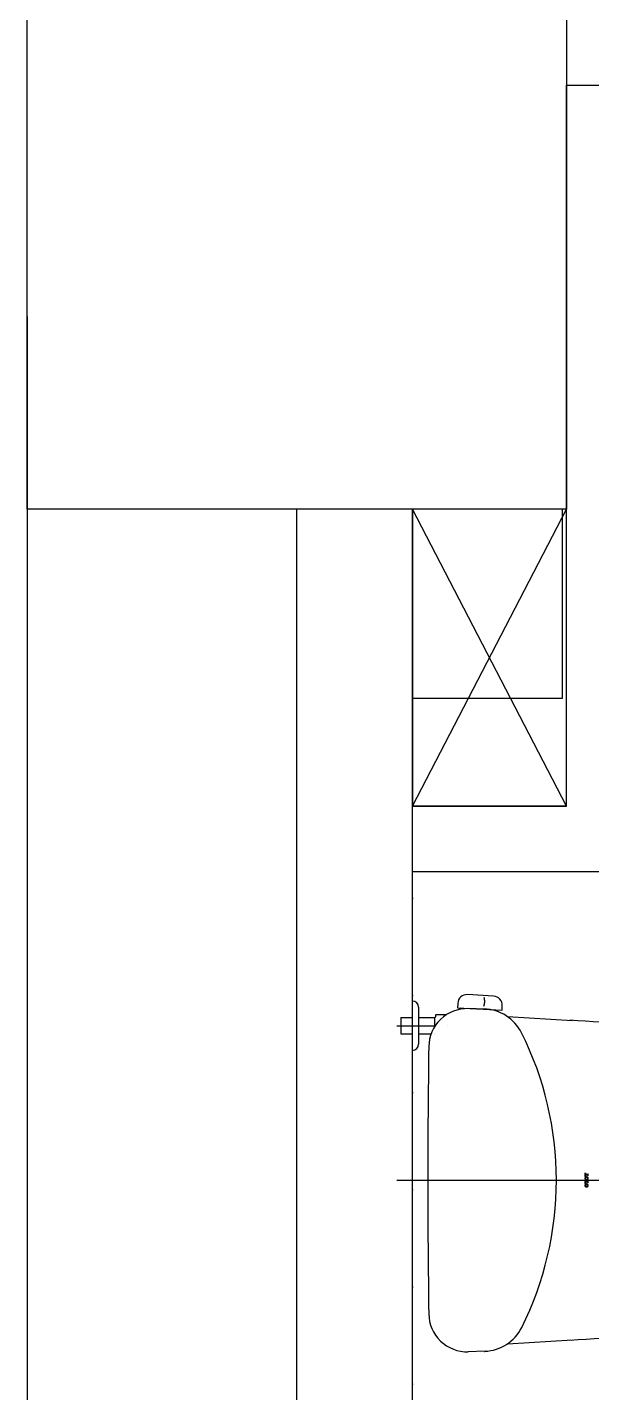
# Model space of a CAD drawing. Header units: millimetres. Extents: x 98197 to 106565, y 53890 to 60222.
# Drawn here: x 102757.9 to 102831.1, y 55486 to 55663.1 of the extents above; entities that cross this region are included whole.
import ezdxf

# ---------------------------------------------------------------- set-up
doc = ezdxf.new("R2010")
doc.units = ezdxf.units.MM
doc.header["$LTSCALE"] = 50
doc.header["$MEASUREMENT"] = 0
doc.linetypes.add('DOT', pattern=[0.25, 0, -0.25])
doc.layers.get('0').update_dxf_attribs({"color": 8, "linetype": 'CONTINUOUS'})
doc.layers.add('00', color=7, linetype='DOT')

msp = doc.modelspace()

# ---------------------------------------------------------------- linework, layer by layer
for p, q in [((102827.857, 55655.566), (102845.857, 55655.566)), ((102757.857, 55625.566), (102757.857, 55405.566)), ((102792.857, 55405.566), (102792.857, 55600.566)), ((102807.857, 55390.566), (102807.857, 55600.566)), ((102827.857, 55600.566), (102807.857, 55600.566)), ((102807.857, 55562.066), (102827.857, 55600.566)), ((102827.857, 55562.066), (102807.857, 55600.566)), ((102807.857, 55489.299), (102807.857, 55540.279)), ((102808.657, 55536.002), (102808.657, 55531.202)), ((102810.957, 55535.052), (102812.324, 55535.052)), ((102817.174, 55535.76), (102815.112, 55535.814)), ((102817.174, 55535.76), (102815.112, 55535.814)), ((102817.174, 55535.76), (102815.112, 55535.814)), ((102805.857, 55533.602), (102810.829, 55533.602)), ((102806.357, 55534.652), (102806.357, 55532.552)), ((102806.357, 55534.652), (102807.857, 55534.652)), ((102808.657, 55534.652), (102810.757, 55534.652)), ((102810.757, 55533.492), (102810.757, 55534.535)), ((102810.857, 55534.952), (102810.857, 55534.752)), ((102812.357, 55533.602), (102812.357, 55533.602)), ((102812.357, 55533.602), (102812.357, 55533.602)), ((102812.357, 55533.602), (102812.357, 55533.602)), ((102812.357, 55533.602), (102812.357, 55533.602)), ((102812.357, 55533.602), (102812.357, 55533.602)), ((102812.357, 55533.602), (102812.357, 55533.602)), ((102820.198, 55534.778), (102828.629, 55534.281)), ((102806.357, 55532.552), (102807.857, 55532.552)), ((102808.657, 55532.552), (102810.292, 55532.552)), ((102805.837, 55513.566), (102884.057, 55513.566)), ((102820.198, 55492.355), (102828.629, 55492.852)), ((102817.293, 55491.377), (102815.112, 55491.318))]:
    msp.add_line(p, q)
at = {"extrusion": (0, 0, -1)}
for p, q in [((102827.857, 55562.066), (102827.857, 55655.566)), ((102827.857, 55562.066), (102807.857, 55562.066)), ((102837.857, 55553.566), (102807.857, 55553.566))]:
    msp.add_line(p, q, dxfattribs=at)
at = {"linetype": 'ByBlock', "lineweight": 0}
for p, q in [((102830.257, 55514.466), (102830.257, 55514.064)), ((102830.257, 55514.466), (102830.403, 55514.466)), ((102830.337, 55514.466), (102830.257, 55514.387)), ((102830.264, 55514.466), (102830.257, 55514.46)), ((102830.306, 55514.362), (102830.257, 55514.313)), ((102830.329, 55514.311), (102830.257, 55514.239)), ((102830.304, 55514.212), (102830.257, 55514.166)), ((102830.314, 55514.149), (102830.257, 55514.092)), ((102830.403, 55514.064), (102830.257, 55514.064)), ((102830.321, 55513.862), (102830.258, 55513.798)), ((102830.308, 55513.774), (102830.268, 55513.734)), ((102830.395, 55514.009), (102830.272, 55513.886)), ((102830.336, 55513.729), (102830.291, 55513.683)), ((102830.354, 55514.115), (102830.303, 55514.064)), ((102830.304, 55514.345), (102830.304, 55514.311)), ((102830.304, 55514.311), (102830.593, 55514.311)), ((102830.304, 55514.22), (102830.304, 55514.186)), ((102830.304, 55514.22), (102830.593, 55514.22)), ((102830.402, 55514.311), (102830.311, 55514.22)), ((102830.479, 55514.02), (102830.348, 55513.888)), ((102830.403, 55514.459), (102830.363, 55514.419)), ((102830.403, 55514.091), (102830.377, 55514.064)), ((102830.382, 55514.421), (102830.403, 55514.421)), ((102830.403, 55514.11), (102830.382, 55514.11)), ((102830.476, 55514.311), (102830.385, 55514.22)), ((102830.403, 55514.466), (102830.403, 55514.421)), ((102830.403, 55514.11), (102830.403, 55514.064)), ((102830.538, 55514.006), (102830.448, 55513.916)), ((102830.549, 55514.311), (102830.458, 55514.22)), ((102830.665, 55513.765), (102830.49, 55513.588)), ((102830.585, 55513.979), (102830.517, 55513.911)), ((102830.668, 55514.357), (102830.531, 55514.22)), ((102830.622, 55513.943), (102830.572, 55513.892)), ((102830.604, 55514.313), (102830.593, 55514.311)), ((102830.593, 55514.22), (102830.604, 55514.218)), ((102830.668, 55514.283), (102830.603, 55514.218)), ((102830.613, 55514.319), (102830.604, 55514.313)), ((102830.604, 55514.218), (102830.613, 55514.211)), ((102830.649, 55513.896), (102830.608, 55513.855)), ((102830.619, 55514.329), (102830.613, 55514.319)), ((102830.613, 55514.211), (102830.619, 55514.202)), ((102830.622, 55514.339), (102830.619, 55514.329)), ((102830.619, 55514.202), (102830.622, 55514.191)), ((102830.665, 55513.839), (102830.621, 55513.794)), ((102830.622, 55514.388), (102830.668, 55514.388)), ((102830.622, 55514.388), (102830.622, 55514.339)), ((102830.625, 55514.388), (102830.622, 55514.384)), ((102830.668, 55514.21), (102830.622, 55514.163)), ((102830.622, 55514.191), (102830.622, 55514.143)), ((102830.668, 55514.143), (102830.622, 55514.143)), ((102830.668, 55514.388), (102830.668, 55514.143)), ((102830.257, 55513.543), (102830.257, 55513.141)), ((102830.257, 55513.543), (102830.403, 55513.543)), ((102830.297, 55513.543), (102830.257, 55513.503)), ((102830.371, 55513.543), (102830.257, 55513.429)), ((102830.304, 55513.402), (102830.257, 55513.355)), ((102830.363, 55513.387), (102830.257, 55513.282)), ((102830.304, 55513.255), (102830.257, 55513.208)), ((102830.403, 55513.141), (102830.257, 55513.141)), ((102830.438, 55513.095), (102830.26, 55512.916)), ((102830.304, 55512.887), (102830.26, 55512.843)), ((102830.329, 55513.206), (102830.264, 55513.141)), ((102830.318, 55512.827), (102830.277, 55512.786)), ((102830.304, 55513.422), (102830.304, 55513.387)), ((102830.304, 55513.387), (102830.593, 55513.387)), ((102830.304, 55513.296), (102830.304, 55513.262)), ((102830.304, 55513.296), (102830.593, 55513.296)), ((102830.355, 55512.791), (102830.305, 55512.74)), ((102830.384, 55513.703), (102830.323, 55513.642)), ((102830.382, 55513.186), (102830.337, 55513.141)), ((102830.411, 55512.773), (102830.341, 55512.703)), ((102830.436, 55513.387), (102830.345, 55513.296)), ((102830.446, 55513.692), (102830.366, 55513.611)), ((102830.382, 55513.498), (102830.403, 55513.498)), ((102830.403, 55513.186), (102830.382, 55513.186)), ((102830.479, 55512.768), (102830.389, 55512.677)), ((102830.403, 55513.502), (102830.399, 55513.498)), ((102830.403, 55513.543), (102830.403, 55513.498)), ((102830.403, 55513.186), (102830.403, 55513.141)), ((102830.508, 55513.092), (102830.403, 55512.986)), ((102830.509, 55513.387), (102830.418, 55513.296)), ((102830.525, 55513.698), (102830.419, 55513.591)), ((102830.446, 55513.097), (102830.445, 55513.095)), ((102830.59, 55512.805), (102830.449, 55512.664)), ((102830.561, 55513.071), (102830.482, 55512.992)), ((102830.583, 55513.387), (102830.492, 55513.296)), ((102830.652, 55512.794), (102830.535, 55512.676)), ((102830.603, 55513.04), (102830.544, 55512.98)), ((102830.668, 55513.4), (102830.565, 55513.296)), ((102830.636, 55512.999), (102830.591, 55512.954)), ((102830.604, 55513.39), (102830.593, 55513.387)), ((102830.593, 55513.296), (102830.604, 55513.294)), ((102830.668, 55512.884), (102830.595, 55512.811)), ((102830.613, 55513.396), (102830.604, 55513.39)), ((102830.604, 55513.294), (102830.613, 55513.288)), ((102830.619, 55513.405), (102830.613, 55513.396)), ((102830.613, 55513.288), (102830.619, 55513.279)), ((102830.658, 55512.948), (102830.618, 55512.907)), ((102830.622, 55513.416), (102830.619, 55513.405)), ((102830.619, 55513.279), (102830.622, 55513.268)), ((102830.668, 55513.326), (102830.62, 55513.277)), ((102830.623, 55513.464), (102830.622, 55513.463)), ((102830.622, 55513.464), (102830.668, 55513.464)), ((102830.622, 55513.464), (102830.622, 55513.416)), ((102830.659, 55513.464), (102830.622, 55513.427)), ((102830.622, 55513.268), (102830.622, 55513.219)), ((102830.668, 55513.219), (102830.622, 55513.219)), ((102830.668, 55513.252), (102830.635, 55513.219)), ((102830.651, 55513.714), (102830.649, 55513.712)), ((102830.668, 55513.464), (102830.668, 55513.219))]:
    msp.add_line(p, q, dxfattribs=at)
for points in [[(102757.857, 55670.566), (102827.857, 55670.566), (102827.857, 55600.566), (102757.857, 55600.566)], [(102807.857, 55562.066), (102827.857, 55562.066), (102827.857, 55600.566), (102807.857, 55600.566)], [(102827.357, 55600.566), (102807.857, 55600.566), (102807.857, 55576.066), (102827.357, 55576.066)]]:
    msp.add_lwpolyline(points, close=True)
msp.add_lwpolyline([(102818.4, 55537.436), (102815.008, 55537.629, 0.4142136), (102813.742, 55536.499), (102813.71, 55535.937), (102819.498, 55535.608), (102819.53, 55536.17, 0.4142136)], format="xyb", close=True)
for centre, radius, start, end in [((102807.857, 55536.002), 0.8, 0, 90), ((102814.981, 55530.816), 5, 88.49365, 179.17981), ((102810.957, 55534.952), 0.1, 90, 180), ((102817.027, 55530.162), 5.6, 26.65007, 88.49365), ((102810.757, 55534.752), 0.1, 270, 0), ((102805.082, 55134.974), 400, 82.06643, 86.67009), ((102810.757, 55532.452), 0.1, 81.48261, 90), ((102783.962, 55513.568), 42.595, 0.00528, 26.65079), ((102807.857, 55531.202), 0.8, 270, 0), ((104019.919, 55513.566), 1210.061, 179.179806, 180.820187), ((102783.924, 55513.552), 42.633, 333.39837, 0.02679), ((102814.981, 55496.317), 5, 180.82019, 271.50635), ((102814.981, 55496.317), 5, 180.82019, 271.50635), ((102814.981, 55496.317), 5, 180.82019, 271.50635), ((102805.082, 55892.158), 400, 273.32991, 278.1298), ((102817.017, 55497.004), 5.634, 272.80728, 333.17151), ((102817.01, 55497.027), 5.656, 271.66448, 271.91596), ((102817.01, 55497.027), 5.656, 271.66448, 271.91596), ((102817.01, 55497.027), 5.656, 271.66448, 271.91596)]:
    msp.add_arc(centre, radius, start, end)
at = {"linetype": 'ByBlock', "lineweight": 0, "extrusion": (0, 0, -1)}
for centre, major_axis, start_param, end_param in [((102830.505, 55513.806), (0.248, 0), 3.1317212, 3.4241738), ((102830.505, 55513.801), (0.248, 0), 2.8590116, 3.1514641), ((102830.502, 55513.807), (-0.245, 0), 0.2825292, 0.5777533), ((102830.502, 55513.8), (-0.245, 0), 5.705432, 6.0006561), ((102830.466, 55513.83), (-0.201, 0), 0.5772189, 0.9050118), ((102830.385, 55514.345), (0.0813, 0), 3.1427283, 3.4499122), ((102830.385, 55514.186), (-0.0814, 0), 5.9748974, 6.2820785), ((102830.413, 55513.805), (0.109, 0), 3.1261762, 3.4293394), ((102830.413, 55513.802), (0.109, 0), 2.8538229, 3.156982), ((102830.384, 55514.346), (-0.0802, 0), 0.3085228, 0.6192352), ((102830.384, 55514.185), (-0.0802, 0), 5.6639818, 5.9746945), ((102830.411, 55513.806), (-0.107, 0), 0.2880376, 0.5949155), ((102830.411, 55513.802), (-0.107, 0), 5.6882587, 5.9951266), ((102830.383, 55514.346), (0.0789, 0), 3.7607564, 4.0748372), ((102830.383, 55514.185), (-0.0789, 0), 5.3499672, 5.6640535), ((102830.41, 55513.807), (0.106, 0), 3.7364298, 4.0465481), ((102830.41, 55513.801), (0.106, 0), 2.2366343, 2.5467444), ((102830.382, 55514.347), (0.0776, 0), 4.0748966, 4.3924186), ((102830.382, 55514.184), (-0.0776, 0), 5.0323745, 5.3499077), ((102830.464, 55513.832), (0.197, 0), 4.0466392, 4.3781582), ((102830.409, 55513.808), (0.104, 0), 4.0466648, 4.3599264), ((102830.409, 55513.799), (-0.104, 0), 5.064861, 5.3781082), ((102830.382, 55514.348), (0.0768, 0), 4.3925926, 4.712279), ((102830.382, 55514.183), (0.0768, 0), 1.5709064, 1.8906076), ((102830.463, 55513.668), (0.26, 0), 4.360066, 4.7124254), ((102830.463, 55513.834), (0.195, 0), 4.3783517, 4.7123165), ((102830.463, 55513.834), (-0.195, 0), 1.5709742, 1.9049386), ((102830.463, 55513.668), (-0.26, 0), 1.5709659, 1.922907), ((102830.462, 55513.832), (-0.197, 0), 1.9051321, 2.23665), ((102830.517, 55513.808), (0.104, 0), 5.0644742, 5.3781493), ((102830.517, 55513.799), (0.104, 0), 0.9050409, 1.2187017), ((102830.516, 55513.807), (0.106, 0), 5.3781674, 5.6883075), ((102830.516, 55513.801), (0.106, 0), 0.5948889, 0.9050208), ((102830.459, 55513.829), (0.202, 0), 5.3787503, 5.7046572), ((102830.514, 55513.806), (0.107, 0), 5.6882292, 5.9951284), ((102830.514, 55513.802), (-0.107, 0), 3.4296707, 3.7365599), ((102830.513, 55513.805), (0.109, 0), 5.9951377, 6.2994414), ((102830.513, 55513.802), (-0.109, 0), 3.1253637, 3.4296632), ((102830.422, 55513.806), (0.246, 0), 5.7067646, 6.0002924), ((102830.422, 55513.801), (0.246, 0), 0.2828929, 0.5764208), ((102830.42, 55513.806), (-0.248, 0), 2.8591912, 3.1510805), ((102830.42, 55513.801), (-0.248, 0), 3.1321048, 3.4239941), ((102830.505, 55512.882), (0.248, 0), 3.131738, 3.4241838), ((102830.505, 55512.878), (0.248, 0), 2.8590569, 3.1515397), ((102830.502, 55512.883), (-0.245, 0), 0.2825387, 0.5777533), ((102830.502, 55512.877), (0.245, 0), 2.5638395, 2.8591058), ((102830.466, 55513.778), (0.201, 0), 2.2366066, 2.5642397), ((102830.466, 55512.906), (0.201, 0), 3.7188116, 4.0466045), ((102830.466, 55512.854), (0.201, 0), 2.236602, 2.5642092), ((102830.385, 55513.422), (-0.0813, 0), 0.001107, 0.3082966), ((102830.385, 55513.262), (-0.0813, 0), 5.9750565, 6.2822928), ((102830.413, 55512.882), (-0.109, 0), 6.2678383, 6.5710237), ((102830.413, 55512.878), (0.109, 0), 2.8538688, 3.1570265), ((102830.384, 55513.422), (-0.0802, 0), 0.3084998, 0.6192178), ((102830.384, 55513.262), (-0.0802, 0), 5.6640907, 5.9748533), ((102830.411, 55512.882), (-0.107, 0), 0.2881256, 0.5949992), ((102830.411, 55512.878), (-0.107, 0), 5.6882908, 5.9951697), ((102830.383, 55513.423), (0.0789, 0), 3.760739, 4.0748254), ((102830.383, 55513.261), (-0.0789, 0), 5.3500332, 5.6641622), ((102830.41, 55512.883), (-0.106, 0), 0.5949213, 0.9050201), ((102830.41, 55512.877), (0.106, 0), 2.2366533, 2.5467766), ((102830.382, 55513.424), (0.0776, 0), 4.0748848, 4.3924127), ((102830.382, 55513.26), (0.0776, 0), 1.8908125, 2.2083813), ((102830.464, 55513.775), (0.197, 0), 1.9050206, 2.2365333), ((102830.464, 55512.909), (0.197, 0), 4.0466392, 4.3781582), ((102830.464, 55512.851), (-0.197, 0), 5.0466065, 5.3781151), ((102830.409, 55512.884), (0.104, 0), 4.0467133, 4.3600018), ((102830.409, 55512.876), (0.104, 0), 1.9232778, 2.2365326), ((102830.382, 55513.424), (0.0768, 0), 4.3925867, 4.712279), ((102830.382, 55513.259), (-0.0768, 0), 4.7124989, 5.0322312), ((102830.463, 55513.939), (-0.26, 0), 4.7123757, 5.0646387), ((102830.463, 55512.744), (-0.26, 0), 1.2186183, 1.570788), ((102830.463, 55513.016), (0.261, 0), 1.5710373, 1.9222407), ((102830.463, 55513.773), (0.195, 0), 1.5708688, 1.9048271), ((102830.463, 55512.91), (0.195, 0), 4.3783517, 4.7123165), ((102830.463, 55512.849), (0.195, 0), 1.5708687, 1.9048205), ((102830.463, 55513.94), (-0.261, 0), 4.3603515, 4.7121963), ((102830.463, 55513.773), (0.195, 0), 1.2366606, 1.5706185), ((102830.463, 55512.91), (-0.195, 0), 1.5709742, 1.9049386), ((102830.463, 55512.744), (-0.261, 0), 1.5710106, 1.9227621), ((102830.463, 55513.017), (0.261, 0), 1.2195642, 1.5703494), ((102830.463, 55512.849), (-0.195, 0), 4.3782598, 4.7122112), ((102830.462, 55513.775), (-0.197, 0), 4.0465481, 4.3780597), ((102830.462, 55512.909), (0.197, 0), 5.0467247, 5.3782427), ((102830.462, 55512.851), (0.197, 0), 0.9049663, 1.2364738), ((102830.517, 55512.884), (0.104, 0), 5.0643987, 5.3781008), ((102830.517, 55512.876), (0.104, 0), 0.9050238, 1.2186923), ((102830.516, 55512.883), (-0.106, 0), 2.2365101, 2.5466307), ((102830.516, 55512.877), (-0.106, 0), 3.7364494, 4.0465944), ((102830.459, 55513.778), (-0.202, 0), 3.7202548, 4.0460019), ((102830.459, 55512.905), (-0.202, 0), 2.2371577, 2.5630645), ((102830.459, 55512.855), (-0.202, 0), 3.7202853, 4.0460065), ((102830.514, 55512.882), (-0.107, 0), 2.5465528, 2.8534477), ((102830.514, 55512.878), (-0.107, 0), 3.4296276, 3.7365278), ((102830.513, 55512.882), (0.109, 0), 5.995046, 6.2993721), ((102830.513, 55512.878), (0.109, 0), 6.2669118, 6.57121), ((102830.422, 55512.883), (0.246, 0), 5.7067646, 6.000283), ((102830.422, 55512.877), (-0.246, 0), 3.4244431, 3.7180135), ((102830.42, 55512.882), (0.248, 0), 6.0007738, 6.2926563), ((102830.42, 55512.878), (-0.248, 0), 3.1320293, 3.4239488)]:
    msp.add_ellipse(centre, major_axis=major_axis, ratio=0.9550248, start_param=start_param, end_param=end_param, dxfattribs=at)
msp.add_spline([(102817.116, 55536.128), (102817.246, 55536.671), (102817.194, 55537.265)], degree=3)
at = {"layer": '00'}
for p, q in [((102827.857, 55620.566), (103325.357, 55620.566)), ((102757.857, 55600.566), (102757.857, 55000.566)), ((102807.857, 55600.566), (102807.857, 55000.566))]:
    msp.add_line(p, q, dxfattribs=at)
msp.add_lwpolyline([(102757.857, 55670.566), (102827.857, 55670.566), (102827.857, 55600.566), (102757.857, 55600.566)], close=True, dxfattribs=at)

doc.saveas('drawing.dxf')
